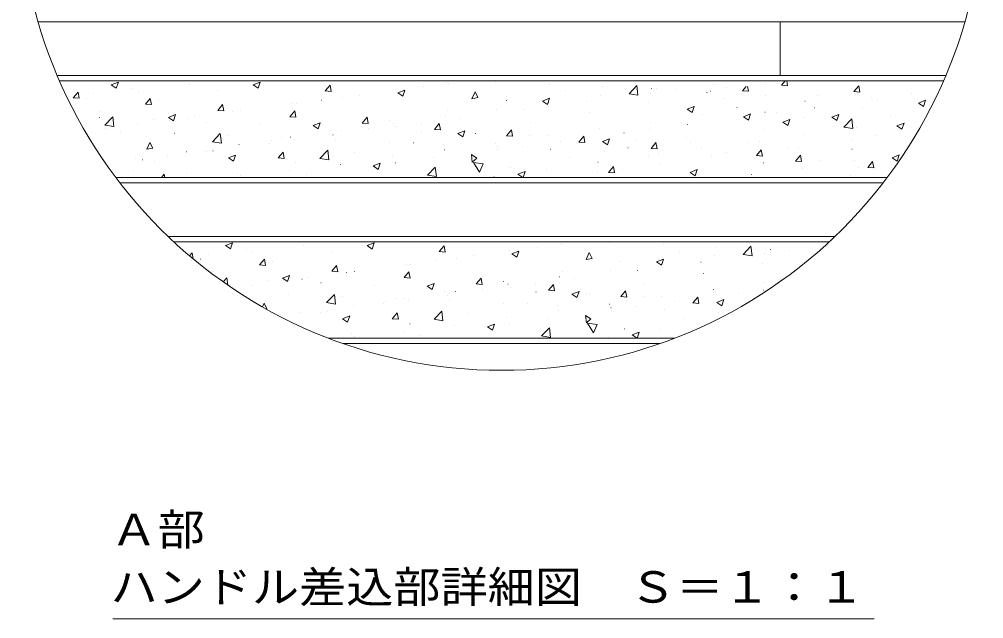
# Model space of a CAD drawing. Units: millimetres on the paper, enlarged 5 times. Extents: x -1291 to 1380, y -976 to 962.
# Drawn here: x 868.4 to 1318.4, y -762 to -482.3 of the extents above; entities that cross this region are included whole.
import ezdxf
from ezdxf.enums import TextEntityAlignment as Align

# ---------------------------------------------------------------- set-up
doc = ezdxf.new("R2010")
doc.units = ezdxf.units.MM
doc.header["$LTSCALE"] = 5
for name, color, linetype, lineweight in [('F-2_F-2ﾚｲﾔ', 3, 'Continuous', 9), ('F-5_F-5ﾚｲﾔ', 2, 'Continuous', 9), ('F-A_F-Aﾚｲﾔ', 7, 'Continuous', 9)]:
    doc.layers.add(name, color=color, linetype=linetype, lineweight=lineweight)
doc.styles.add('ＭＳ ゴシック', font='')
doc.styles.get('ＭＳ ゴシック').set_extended_font_data('MS Gothic')

msp = doc.modelspace()

# ---------------------------------------------------------------- linework, layer by layer
at = {"layer": 'F-2_F-2ﾚｲﾔ'}
for p, q in [((1309.561, -483.583), (877.27, -483.583)), ((1223.415, -483.583), (1223.415, -508.583)), ((1300.704, -508.583), (886.126, -508.583)), ((1299.631, -511.083), (887.199, -511.083)), ((913.415, -556.083), (1273.415, -556.083)), ((915.318, -558.583), (1271.513, -558.583)), ((1249.039, -583.583), (937.792, -583.583)), ((1246.386, -586.083), (940.445, -586.083)), ((1012.638, -631.083), (1174.193, -631.083)), ((1167.366, -633.583), (1019.464, -633.583))]:
    msp.add_line(p, q, dxfattribs=at)
at = {"layer": 'F-5_F-5ﾚｲﾔ', "color": 7}
msp.add_line((912.123, -761.955), (1267.339, -761.955), dxfattribs=at)
msp.add_circle((1093.415, -421.083), 225, dxfattribs=at)
at = {"layer": 'F-A_F-Aﾚｲﾔ'}
for p, q in [((911.353, -512.861), (913.691, -514.438)), ((911.354, -512.86), (914.644, -511.597)), ((913.691, -514.438), (914.644, -511.599)), ((947.649, -512.907), (947.674, -512.907)), ((977.478, -512.926), (979.816, -514.503)), ((977.479, -512.925), (980.769, -511.662)), ((979.816, -514.503), (980.769, -511.663)), ((1067.877, -511.878), (1067.902, -511.878)), ((1068.577, -512.233), (1068.602, -512.233)), ((1090.495, -511.556), (1090.52, -511.556)), ((1115.579, -512.615), (1115.604, -512.615)), ((1187.714, -511.15), (1187.739, -511.15)), ((1192.485, -512.826), (1192.51, -512.826)), ((1216.692, -511.739), (1216.717, -511.739)), ((1224.102, -513.1), (1225.795, -511.083)), ((1226.911, -513.346), (1226.493, -511.083)), ((893.58, -518.959), (895.845, -516.259)), ((896.39, -519.204), (895.847, -516.259)), ((903.229, -517.096), (903.254, -517.096)), ((921.025, -514.753), (921.05, -514.753)), ((923.914, -515.915), (923.939, -515.915)), ((960.738, -515.719), (960.763, -515.719)), ((1011.138, -515.718), (1013.404, -513.019)), ((1011.138, -515.719), (1013.947, -515.964)), ((1013.948, -515.964), (1013.405, -513.019)), ((1043.751, -515.187), (1043.776, -515.187)), ((1045.009, -516.69), (1047.346, -518.266)), ((1045.01, -516.688), (1048.3, -515.425)), ((1047.346, -518.266), (1048.299, -515.427)), ((1056.813, -513.782), (1056.838, -513.782)), ((1079.639, -519.382), (1081.128, -516.188)), ((1082.416, -518.892), (1081.129, -516.188)), ((1123.221, -515.533), (1123.246, -515.533)), ((1140.664, -513.675), (1140.689, -513.675)), ((1152.908, -517.059), (1156.568, -513.244)), ((1152.908, -517.059), (1157.087, -517.707)), ((1157.087, -517.707), (1156.568, -513.244)), ((1162.925, -516.718), (1162.95, -516.718)), ((1163.308, -514.673), (1163.333, -514.673)), ((1165.748, -514.735), (1165.773, -514.735)), ((1174.688, -515.169), (1174.713, -515.169)), ((1189.288, -516.443), (1189.313, -516.443)), ((1190.832, -515.795), (1190.857, -515.795)), ((1198.409, -514.271), (1198.434, -514.271)), ((1205.818, -515.632), (1207.511, -513.614)), ((1205.818, -515.632), (1208.627, -515.878)), ((1208.627, -515.878), (1208.21, -513.614)), ((1224.102, -513.101), (1226.91, -513.346)), ((1257.806, -516.049), (1260.071, -513.349)), ((1257.806, -516.049), (1260.615, -516.295)), ((1259.41, -516.952), (1259.435, -516.952)), ((1260.615, -516.295), (1260.072, -513.349)), ((1284.921, -517.016), (1284.946, -517.016)), ((891.465, -518.644), (891.49, -518.644)), ((893.58, -518.959), (896.389, -519.204)), ((899.788, -519.224), (899.813, -519.224)), ((927.284, -521.907), (929.55, -519.208)), ((927.284, -521.907), (930.093, -522.153)), ((930.094, -522.153), (929.551, -519.207)), ((933.334, -520.423), (933.359, -520.423)), ((995.61, -521.718), (995.635, -521.718)), ((997.577, -521.58), (997.602, -521.58)), ((1009.34, -520.032), (1009.365, -520.032)), ((1019.345, -518.71), (1019.37, -518.71)), ((1027.137, -517.689), (1027.162, -517.689)), ((1079.639, -519.382), (1082.415, -518.893)), ((1095.817, -520.237), (1095.842, -520.237)), ((1112.54, -520.451), (1115.83, -519.188)), ((1112.54, -520.453), (1114.877, -522.029)), ((1114.877, -522.029), (1115.83, -519.19)), ((1115.447, -520.989), (1115.472, -520.989)), ((1133.248, -520.625), (1133.273, -520.625)), ((1139.573, -517.681), (1139.598, -517.681)), ((1161.885, -521.147), (1161.91, -521.147)), ((1197.633, -519.386), (1197.658, -519.386)), ((1216.721, -517.975), (1216.746, -517.975)), ((1235.004, -520.475), (1235.029, -520.475)), ((1241.001, -517.914), (1241.026, -517.914)), ((1266.085, -518.974), (1266.11, -518.974)), ((1269.037, -519.654), (1269.062, -519.654)), ((1287.986, -521.384), (1290.324, -522.961)), ((1287.987, -521.383), (1291.277, -520.12)), ((1290.324, -522.961), (1291.277, -520.121)), ((905.93, -525.127), (905.955, -525.127)), ((960.988, -524.856), (963.254, -522.156)), ((960.988, -524.856), (963.797, -525.102)), ((963.798, -525.102), (963.255, -522.156)), ((967.9, -525.487), (967.925, -525.487)), ((971.484, -525.027), (971.509, -525.027)), ((994.693, -527.805), (996.958, -525.105)), ((997.503, -528.05), (996.959, -525.105)), ((1068.413, -524.941), (1068.438, -524.941)), ((1091.041, -524.513), (1091.066, -524.513)), ((1103.688, -524.516), (1103.713, -524.516)), ((1115.452, -522.968), (1115.477, -522.968)), ((1134.481, -525.851), (1134.506, -525.851)), ((1180.07, -524.216), (1182.408, -525.793)), ((1180.071, -524.215), (1183.361, -522.952)), ((1182.408, -525.793), (1183.361, -522.953)), ((1203.28, -523.404), (1203.305, -523.404)), ((1216.355, -525.683), (1216.38, -525.683)), ((1221.563, -525.904), (1221.588, -525.904)), ((1239.36, -523.561), (1239.385, -523.561)), ((1262.042, -523.479), (1262.067, -523.479)), ((905.755, -528.149), (905.78, -528.149)), ((908.39, -531.721), (912.05, -527.907)), ((912.569, -532.369), (912.05, -527.906)), ((930.839, -529.208), (930.864, -529.208)), ((937.996, -528.082), (940.334, -529.658)), ((937.997, -528.081), (941.287, -526.818)), ((938.34, -529.379), (938.365, -529.379)), ((940.334, -529.659), (941.287, -526.819)), ((947.078, -528.55), (947.103, -528.55)), ((950.104, -527.83), (950.129, -527.83)), ((955.923, -530.268), (955.948, -530.268)), ((994.693, -527.805), (997.501, -528.051)), ((1005.528, -531.844), (1008.818, -530.581)), ((1007.864, -533.422), (1008.817, -530.582)), ((1028.397, -530.754), (1030.662, -528.054)), ((1028.397, -530.754), (1031.205, -530.999)), ((1031.207, -530.999), (1030.663, -528.054)), ((1041.009, -529.645), (1041.034, -529.645)), ((1043.179, -530.829), (1043.204, -530.829)), ((1056.215, -530.766), (1056.24, -530.766)), ((1067.306, -527.521), (1067.331, -527.521)), ((1074.012, -528.423), (1074.037, -528.423)), ((1107.077, -530.555), (1107.102, -530.555)), ((1162.737, -530.315), (1162.762, -530.315)), ((1187.143, -526.792), (1187.168, -526.792)), ((1206.345, -527.772), (1208.682, -529.349)), ((1206.346, -527.771), (1209.636, -526.508)), ((1208.682, -529.349), (1209.635, -526.509)), ((1224.628, -530.272), (1226.966, -531.849)), ((1224.629, -530.271), (1227.919, -529.008)), ((1226.966, -531.849), (1227.919, -529.009)), ((1234.638, -528.183), (1234.663, -528.183)), ((1247.601, -527.98), (1249.938, -529.556)), ((1247.602, -527.978), (1250.892, -526.715)), ((1249.939, -529.556), (1250.891, -526.717)), ((1253.207, -532.614), (1256.867, -528.8)), ((1257.387, -533.262), (1256.867, -528.8)), ((1274.867, -527.637), (1274.892, -527.637)), ((1277.933, -532.004), (1281.223, -530.741)), ((1280.27, -533.582), (1281.222, -530.742)), ((908.39, -531.722), (912.569, -532.37)), ((908.664, -533.286), (908.689, -533.286)), ((915.663, -534.461), (915.688, -534.461)), ((923.343, -531.558), (923.368, -531.558)), ((981.008, -531.328), (981.033, -531.328)), ((1005.527, -531.845), (1007.864, -533.422)), ((1006.092, -532.388), (1006.117, -532.388)), ((1013.606, -534.349), (1013.631, -534.349)), ((1018.773, -534.353), (1018.798, -534.353)), ((1031.176, -533.448), (1031.201, -533.448)), ((1044.452, -532.315), (1044.477, -532.315)), ((1056.26, -534.508), (1056.285, -534.508)), ((1062.101, -533.702), (1064.366, -531.003)), ((1062.101, -533.702), (1064.91, -533.948)), ((1064.911, -533.948), (1064.367, -531.002)), ((1073.058, -535.607), (1076.348, -534.344)), ((1075.395, -537.185), (1076.348, -534.346)), ((1079.673, -535.258), (1079.698, -535.258)), ((1095.805, -536.651), (1098.07, -533.951)), ((1098.615, -536.897), (1098.071, -533.951)), ((1139.002, -533.324), (1139.027, -533.324)), ((1150.563, -535.251), (1150.588, -535.251)), ((1162.327, -533.702), (1162.352, -533.702)), ((1180.123, -531.36), (1180.148, -531.36)), ((1216.149, -533.618), (1216.174, -533.618)), ((1253.207, -532.615), (1257.387, -533.263)), ((1258.839, -532.595), (1258.864, -532.595)), ((1277.932, -532.005), (1280.269, -533.582)), ((927.907, -542.931), (929.396, -539.737)), ((930.684, -542.441), (929.397, -539.737)), ((940.747, -535.52), (940.772, -535.52)), ((958.539, -539.499), (962.199, -535.684)), ((958.54, -539.499), (962.719, -540.148)), ((962.719, -540.147), (962.2, -535.684)), ((965.831, -536.58), (965.856, -536.58)), ((986.202, -539.053), (986.227, -539.053)), ((990.915, -537.64), (990.94, -537.64)), ((995.039, -537.361), (995.064, -537.361)), ((996.979, -538.565), (997.004, -538.565)), ((1014.775, -536.222), (1014.8, -536.222)), ((1016, -538.7), (1016.025, -538.7)), ((1041.084, -539.76), (1041.109, -539.76)), ((1052.269, -539.962), (1052.294, -539.962)), ((1073.058, -535.609), (1075.395, -537.185)), ((1081.345, -535.567), (1081.37, -535.567)), ((1095.805, -536.651), (1098.614, -536.897)), ((1106.429, -536.627), (1106.454, -536.627)), ((1114.875, -536.632), (1114.9, -536.632)), ((1120.887, -539.158), (1120.912, -539.158)), ((1129.509, -539.6), (1131.775, -536.9)), ((1129.509, -539.6), (1132.318, -539.846)), ((1131.513, -537.687), (1131.538, -537.687)), ((1132.319, -539.845), (1131.775, -536.9)), ((1140.588, -539.372), (1142.926, -540.949)), ((1140.589, -539.371), (1143.879, -538.108)), ((1142.926, -540.949), (1143.879, -538.109)), ((1156.597, -538.747), (1156.622, -538.747)), ((1163.213, -542.549), (1165.479, -539.849)), ((1166.023, -542.794), (1165.479, -539.849)), ((1179.83, -537.591), (1179.855, -537.591)), ((1181.682, -539.807), (1181.707, -539.807)), ((1208.715, -539.594), (1208.74, -539.594)), ((1213.567, -539.426), (1213.592, -539.426)), ((1234.433, -536.118), (1234.458, -536.118)), ((1256.675, -538.187), (1256.7, -538.187)), ((1268.438, -536.639), (1268.463, -536.639)), ((927.907, -542.931), (930.683, -542.442)), ((946.506, -544.193), (946.531, -544.193)), ((955.539, -544.021), (955.564, -544.021)), ((958.798, -543.757), (958.823, -543.757)), ((970.912, -540.669), (970.937, -540.669)), ((985.215, -540.114), (985.24, -540.114)), ((989.232, -547.031), (991.498, -544.332)), ((992.042, -547.277), (991.499, -544.331)), ((1008.689, -547.277), (1012.349, -543.462)), ((1012.869, -547.925), (1012.349, -543.462)), ((1066.168, -540.819), (1066.193, -540.819)), ((1066.734, -543.164), (1066.759, -543.164)), ((1090.469, -540.155), (1090.494, -540.155)), ((1091.252, -541.879), (1091.277, -541.879)), ((1091.327, -543.05), (1091.352, -543.05)), ((1103.09, -541.501), (1103.115, -541.501)), ((1116.337, -542.939), (1116.362, -542.939)), ((1141.421, -543.999), (1141.446, -543.999)), ((1152.427, -542.295), (1152.452, -542.295)), ((1163.213, -542.549), (1166.022, -542.794)), ((1186.571, -542.435), (1186.596, -542.435)), ((1212.338, -545.946), (1214.604, -543.246)), ((1215.147, -546.192), (1214.604, -543.246)), ((1226.998, -542.094), (1227.023, -542.094)), ((1231.85, -541.926), (1231.875, -541.926)), ((1256.934, -542.986), (1256.959, -542.986)), ((922.771, -547.201), (922.796, -547.201)), ((925.978, -547.912), (926.003, -547.912)), ((931.394, -548.461), (931.419, -548.461)), ((937.742, -546.364), (937.767, -546.364)), ((966.045, -547.001), (968.382, -548.578)), ((966.046, -547), (969.336, -545.737)), ((968.382, -548.578), (969.335, -545.738)), ((989.232, -547.031), (992.041, -547.277)), ((1008.689, -547.277), (1012.868, -547.925)), ((1024.865, -544.666), (1024.89, -544.666)), ((1042.608, -546.472), (1042.633, -546.472)), ((1061.65, -546.957), (1061.675, -546.957)), ((1079.785, -548.959), (1079.416, -545.454)), ((1081.914, -547.111), (1079.418, -545.455)), ((1079.786, -548.961), (1081.914, -547.111)), ((1125.023, -546.999), (1125.048, -546.999)), ((1138.43, -548.966), (1138.455, -548.966)), ((1162.165, -545.958), (1162.19, -545.958)), ((1166.505, -545.059), (1166.53, -545.059)), ((1191.589, -546.119), (1191.614, -546.119)), ((1198.39, -544.678), (1198.415, -544.678)), ((1212.338, -545.946), (1215.147, -546.192)), ((1230.622, -548.446), (1232.887, -545.746)), ((1230.622, -548.446), (1233.43, -548.692)), ((1233.431, -548.692), (1232.888, -545.746)), ((1241.758, -548.238), (1241.783, -548.238)), ((1258.267, -548.238), (1258.292, -548.238)), ((1264.326, -551.395), (1266.591, -548.695)), ((1267.135, -551.64), (1266.592, -548.695)), ((1275.65, -546.897), (1278.941, -545.634)), ((1275.65, -546.899), (1277.987, -548.475)), ((1277.987, -548.475), (1278.94, -545.636)), ((921.49, -553.094), (921.515, -553.094)), ((994.467, -553.003), (994.492, -553.003)), ((997.461, -549.37), (997.486, -549.37)), ((1018.202, -549.995), (1018.227, -549.995)), ((1032.09, -550.848), (1032.115, -550.848)), ((1033.576, -550.763), (1036.866, -549.5)), ((1033.576, -550.764), (1035.913, -552.341)), ((1035.913, -552.341), (1036.866, -549.501)), ((1043.854, -549.3), (1043.879, -549.3)), ((1058.839, -555.055), (1062.499, -551.24)), ((1063.018, -555.703), (1062.499, -551.24)), ((1084.815, -549.776), (1080.371, -549.122)), ((1083.108, -553.645), (1080.371, -549.123)), ((1080.941, -549.863), (1080.947, -549.839)), ((1083.108, -553.645), (1084.816, -549.776)), ((1097.619, -551.703), (1097.644, -551.703)), ((1101.107, -554.526), (1104.397, -553.263)), ((1103.451, -556.083), (1104.397, -553.265)), ((1114.304, -552.275), (1114.329, -552.275)), ((1143.373, -553.774), (1145.638, -551.074)), ((1146.183, -554.019), (1145.64, -551.074)), ((1149.965, -552.236), (1149.99, -552.236)), ((1167.762, -549.893), (1167.787, -549.893)), ((1181.436, -553.729), (1184.726, -552.466)), ((1183.773, -555.307), (1184.725, -552.468)), ((1215.578, -549.261), (1215.603, -549.261)), ((1233.861, -551.761), (1233.886, -551.761)), ((1260.102, -551.517), (1260.127, -551.517)), ((1264.326, -551.395), (1267.135, -551.641)), ((1266.842, -549.298), (1266.867, -549.298)), ((1273.873, -552.829), (1273.898, -552.829)), ((934.786, -556.083), (936.07, -554.553)), ((936.353, -556.083), (936.071, -554.553)), ((946.575, -554.154), (946.6, -554.154)), ((970.057, -554.074), (970.082, -554.074)), ((971.659, -555.214), (971.684, -555.214)), ((1002.414, -554.755), (1002.439, -554.755)), ((1058.839, -555.055), (1063.018, -555.703)), ((1089.898, -555.798), (1089.923, -555.798)), ((1101.106, -554.528), (1103.412, -556.083)), ((1138.202, -553.785), (1138.227, -553.785)), ((1143.373, -553.774), (1146.181, -554.019)), ((1181.435, -553.731), (1183.773, -555.307)), ((1210.126, -554.769), (1210.151, -554.769)), ((1256.077, -555.172), (1256.102, -555.172)), ((964.599, -587.86), (967.889, -586.597)), ((964.599, -587.861), (966.936, -589.438)), ((966.936, -589.438), (967.889, -586.599)), ((1000.894, -587.907), (1000.919, -587.907)), ((1030.724, -587.925), (1034.014, -586.662)), ((1030.724, -587.926), (1033.061, -589.503)), ((1033.061, -589.503), (1034.014, -586.663)), ((1064.384, -590.718), (1066.649, -588.019)), ((1067.193, -590.964), (1066.65, -588.019)), ((1110.059, -588.782), (1110.084, -588.782)), ((1121.123, -586.878), (1121.148, -586.878)), ((1121.822, -587.233), (1121.847, -587.233)), ((1143.74, -586.556), (1143.765, -586.556)), ((1168.825, -587.615), (1168.85, -587.615)), ((1193.909, -588.675), (1193.934, -588.675)), ((1206.153, -592.059), (1209.813, -588.244)), ((1210.333, -592.707), (1209.814, -588.244)), ((947.892, -592.687), (949.091, -591.259)), ((949.624, -594.14), (949.092, -591.259)), ((956.474, -592.096), (956.499, -592.096)), ((974.271, -589.753), (974.296, -589.753)), ((977.159, -590.915), (977.184, -590.915)), ((1013.983, -590.719), (1014.008, -590.719)), ((1064.384, -590.719), (1067.192, -590.964)), ((1072.59, -593.71), (1072.615, -593.71)), ((1080.382, -592.689), (1080.407, -592.689)), ((1096.996, -590.187), (1097.021, -590.187)), ((1098.254, -591.69), (1100.592, -593.266)), ((1098.255, -591.688), (1101.545, -590.425)), ((1100.592, -593.266), (1101.545, -590.427)), ((1132.884, -594.382), (1134.373, -591.188)), ((1132.884, -594.382), (1135.66, -593.893)), ((1135.661, -593.892), (1134.374, -591.188)), ((1176.466, -590.533), (1176.491, -590.533)), ((1192.819, -592.681), (1192.844, -592.681)), ((1206.154, -592.059), (1210.333, -592.707)), ((1216.17, -591.718), (1216.195, -591.718)), ((1216.553, -589.673), (1216.578, -589.673)), ((1218.993, -589.735), (1219.018, -589.735)), ((1227.934, -590.169), (1227.959, -590.169)), ((953.033, -594.224), (953.058, -594.224)), ((980.53, -596.907), (982.795, -594.208)), ((980.53, -596.907), (983.338, -597.153)), ((983.34, -597.153), (982.796, -594.207)), ((986.579, -595.423), (986.604, -595.423)), ((1014.234, -599.856), (1016.499, -597.156)), ((1017.044, -600.102), (1016.5, -597.156)), ((1048.855, -596.718), (1048.88, -596.718)), ((1050.822, -596.58), (1050.847, -596.58)), ((1062.586, -595.032), (1062.611, -595.032)), ((1149.063, -595.237), (1149.088, -595.237)), ((1165.785, -595.453), (1168.122, -597.029)), ((1165.786, -595.451), (1169.076, -594.188)), ((1168.122, -597.029), (1169.075, -594.19)), ((1168.692, -595.989), (1168.717, -595.989)), ((1168.697, -597.968), (1168.722, -597.968)), ((1186.494, -595.625), (1186.519, -595.625)), ((1215.13, -596.147), (1215.155, -596.147)), ((959.175, -600.127), (959.2, -600.127)), ((963.495, -604.783), (965.295, -602.907)), ((965.692, -606.317), (965.296, -602.906)), ((991.242, -603.081), (994.532, -601.818)), ((993.579, -604.659), (994.532, -601.819)), ((1003.349, -602.83), (1003.374, -602.83)), ((1014.234, -599.856), (1017.042, -600.102)), ((1021.146, -600.487), (1021.171, -600.487)), ((1024.729, -600.027), (1024.754, -600.027)), ((1047.938, -602.805), (1050.203, -600.105)), ((1047.938, -602.805), (1050.747, -603.051)), ((1050.748, -603.05), (1050.205, -600.105)), ((1120.551, -602.521), (1120.576, -602.521)), ((1121.659, -599.941), (1121.684, -599.941)), ((1144.286, -599.513), (1144.311, -599.513)), ((1156.934, -599.516), (1156.959, -599.516)), ((1187.726, -600.851), (1187.751, -600.851)), ((976.588, -606.558), (976.613, -606.558)), ((984.084, -604.208), (984.109, -604.208)), ((991.242, -603.082), (993.579, -604.658)), ((991.585, -604.379), (991.61, -604.379)), ((1000.323, -603.55), (1000.348, -603.55)), ((1009.169, -605.268), (1009.194, -605.268)), ((1034.253, -606.328), (1034.278, -606.328)), ((1058.772, -606.845), (1061.11, -608.422)), ((1058.773, -606.844), (1062.063, -605.581)), ((1059.337, -607.388), (1059.362, -607.388)), ((1061.11, -608.422), (1062.063, -605.582)), ((1081.642, -605.754), (1083.907, -603.054)), ((1081.642, -605.754), (1084.451, -605.999)), ((1084.452, -605.999), (1083.909, -603.054)), ((1094.255, -604.645), (1094.28, -604.645)), ((1096.425, -605.829), (1096.45, -605.829)), ((1097.697, -607.315), (1097.722, -607.315)), ((1109.461, -605.766), (1109.486, -605.766)), ((1115.346, -608.702), (1117.612, -606.003)), ((1118.156, -608.948), (1117.613, -606.002)), ((1127.257, -603.423), (1127.282, -603.423)), ((1160.322, -605.555), (1160.347, -605.555)), ((1215.982, -605.315), (1216.007, -605.315)), ((993.992, -610.52), (994.017, -610.52)), ((1011.785, -614.499), (1015.445, -610.684)), ((1015.964, -615.147), (1015.445, -610.684)), ((1019.076, -611.58), (1019.101, -611.58)), ((1066.851, -609.349), (1066.876, -609.349)), ((1068.021, -611.222), (1068.046, -611.222)), ((1072.019, -609.353), (1072.044, -609.353)), ((1084.421, -608.448), (1084.446, -608.448)), ((1109.506, -609.508), (1109.531, -609.508)), ((1115.346, -608.702), (1118.155, -608.948)), ((1126.303, -610.609), (1128.64, -612.185)), ((1126.304, -610.607), (1129.594, -609.344)), ((1128.64, -612.185), (1129.593, -609.346)), ((1132.918, -610.258), (1132.943, -610.258)), ((1134.59, -610.567), (1134.615, -610.567)), ((1149.05, -611.651), (1151.316, -608.951)), ((1149.05, -611.651), (1151.859, -611.897)), ((1151.86, -611.897), (1151.317, -608.951)), ((1159.674, -611.627), (1159.699, -611.627)), ((1168.121, -611.632), (1168.146, -611.632)), ((1182.755, -614.6), (1185.02, -611.9)), ((1185.564, -614.845), (1185.021, -611.9)), ((1192.247, -608.324), (1192.272, -608.324)), ((1203.809, -610.251), (1203.834, -610.251)), ((1215.572, -608.702), (1215.597, -608.702)), ((981.835, -616.466), (982.642, -614.737)), ((983.93, -617.441), (982.643, -614.737)), ((1011.785, -614.499), (1015.964, -615.148)), ((1024.157, -615.669), (1024.182, -615.669)), ((1038.46, -615.114), (1038.485, -615.114)), ((1039.447, -614.053), (1039.472, -614.053)), ((1044.161, -612.64), (1044.186, -612.64)), ((1048.284, -612.361), (1048.309, -612.361)), ((1050.224, -613.565), (1050.249, -613.565)), ((1069.245, -613.7), (1069.27, -613.7)), ((1094.329, -614.76), (1094.354, -614.76)), ((1105.514, -614.962), (1105.539, -614.962)), ((1119.413, -615.819), (1119.438, -615.819)), ((1143.715, -615.155), (1143.74, -615.155)), ((1174.132, -614.158), (1174.157, -614.158)), ((1182.755, -614.6), (1185.563, -614.846)), ((1184.758, -612.687), (1184.783, -612.687)), ((1193.834, -614.371), (1197.124, -613.108)), ((1193.834, -614.372), (1196.171, -615.949)), ((1196.171, -615.949), (1197.124, -613.109)), ((983.649, -617.491), (983.929, -617.442)), ((999.751, -619.193), (999.776, -619.193)), ((1008.784, -619.021), (1008.809, -619.021)), ((1012.043, -618.757), (1012.068, -618.757)), ((1019.291, -622), (1022.581, -620.737)), ((1021.628, -623.578), (1022.581, -620.738)), ((1042.477, -622.031), (1044.743, -619.332)), ((1045.287, -622.277), (1044.744, -619.331)), ((1061.934, -622.277), (1065.594, -618.462)), ((1066.114, -622.925), (1065.595, -618.462)), ((1078.11, -619.666), (1078.135, -619.666)), ((1119.98, -618.164), (1120.005, -618.164)), ((1133.03, -623.959), (1132.661, -620.454)), ((1135.159, -622.111), (1132.663, -620.455)), ((1144.498, -616.879), (1144.523, -616.879)), ((1144.572, -618.05), (1144.597, -618.05)), ((1156.336, -616.501), (1156.361, -616.501)), ((1169.582, -617.939), (1169.607, -617.939)), ((1194.666, -618.999), (1194.691, -618.999)), ((1019.29, -622.001), (1021.628, -623.578)), ((1042.477, -622.031), (1045.286, -622.277)), ((1050.706, -624.37), (1050.731, -624.37)), ((1061.935, -622.277), (1066.114, -622.925)), ((1071.447, -624.995), (1071.472, -624.995)), ((1086.822, -625.763), (1090.112, -624.5)), ((1089.158, -627.341), (1090.111, -624.501)), ((1095.853, -621.472), (1095.878, -621.472)), ((1097.099, -624.3), (1097.124, -624.3)), ((1114.896, -621.957), (1114.921, -621.957)), ((1133.031, -623.961), (1135.159, -622.111)), ((1138.061, -624.776), (1133.616, -624.122)), ((1136.353, -628.645), (1133.616, -624.123)), ((1134.186, -624.863), (1134.193, -624.839)), ((1136.353, -628.645), (1138.061, -624.776)), ((1178.268, -621.999), (1178.293, -621.999)), ((1023.303, -629.074), (1023.328, -629.074)), ((1047.712, -628.003), (1047.737, -628.003)), ((1055.659, -629.755), (1055.684, -629.755)), ((1085.335, -625.848), (1085.36, -625.848)), ((1086.821, -625.764), (1089.158, -627.341)), ((1112.084, -630.055), (1115.744, -626.24)), ((1116.263, -630.703), (1115.744, -626.24)), ((1150.864, -626.703), (1150.889, -626.703)), ((1154.352, -629.526), (1157.642, -628.263)), ((1154.352, -629.528), (1156.657, -631.083)), ((1156.696, -631.083), (1157.642, -628.265)), ((1167.549, -627.275), (1167.574, -627.275)), ((1024.904, -630.214), (1024.929, -630.214)), ((1112.084, -630.055), (1116.263, -630.703)), ((1143.143, -630.798), (1143.168, -630.798))]:
    msp.add_line(p, q, dxfattribs=at)

# ---------------------------------------------------------------- texts
at = {"layer": 'F-5_F-5ﾚｲﾔ', "style": 'ＭＳ ゴシック', "width": 1.1}
for s, p in [('Ａ部', (910.981, -732.081)), ('ハンドル差込部詳細図\u3000Ｓ＝１：１', (910.981, -758.862))]:
    msp.add_text(s, height=14.66, dxfattribs=at).set_placement(p, align=Align.BOTTOM_LEFT)

doc.saveas('drawing.dxf')
